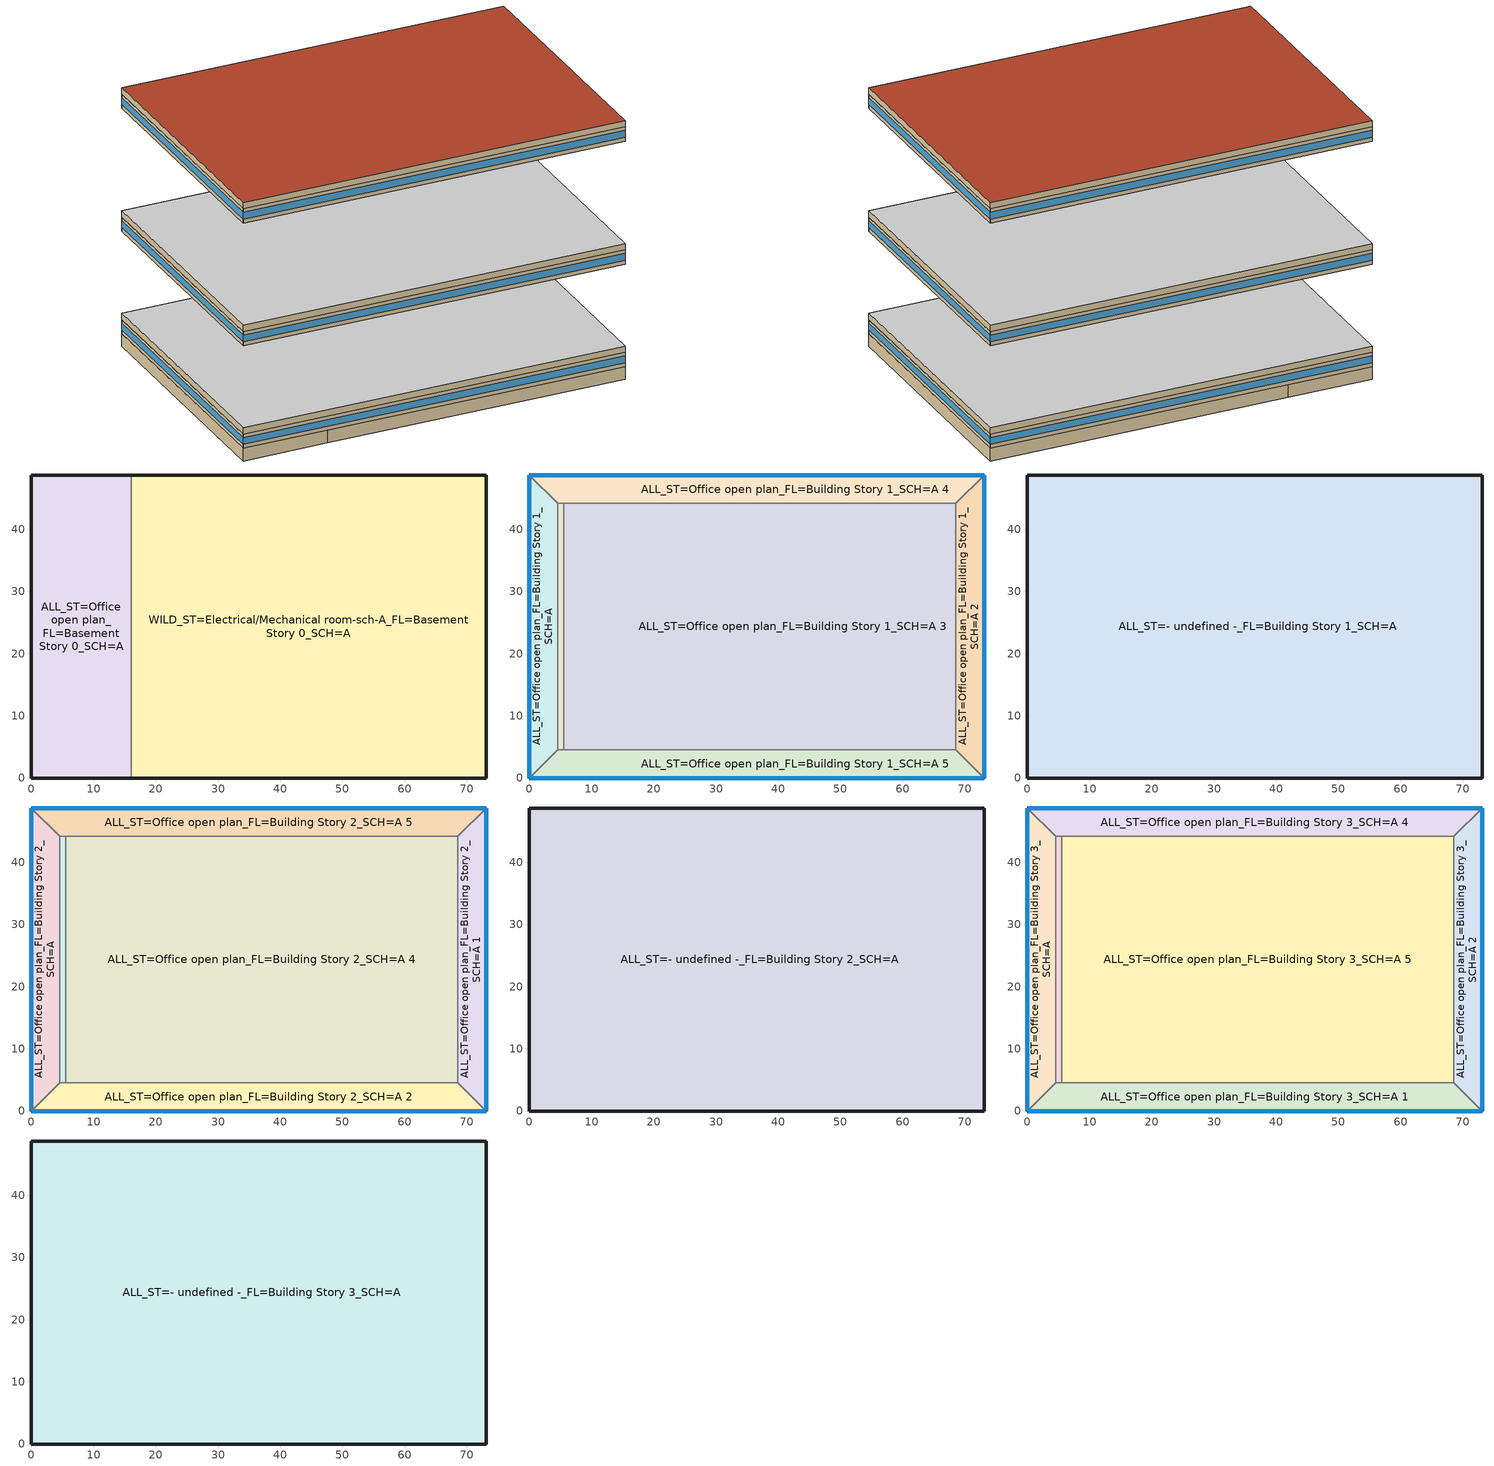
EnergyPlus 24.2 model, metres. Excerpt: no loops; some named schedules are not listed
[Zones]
ALL_ST=Office open plan_FL=Basement Story 0_SCH=A
 floor foundation (BTAP-Grnd-Floor-Mass:U-0.757_std): 16.08,48.74 16.08,0 0,0 0,48.74 z-2.44
 wall to WILD_ST=Electrical/Mechanical room-sch-A_FL=Basement Story 0_SCH=A (BTAP-Int-Wall): 16.08,0 16.08,48.74 z-2.44:0
 wall foundation (BTAP-Grnd-Wall-Mass:U-0.284_std): 16.08,48.74 0,48.74 0,0 16.08,0 z-2.44:0
WILD_ST=Electrical/Mechanical room-sch-A_FL=Basement Story 0_SCH=A
 floor foundation (BTAP-Grnd-Floor-Mass:U-0.757_std): 73.11,48.74 73.11,0 16.08,0 16.08,48.74 z-2.44
 wall foundation (BTAP-Grnd-Wall-Mass:U-0.284_std): 16.08,0 73.11,0 73.11,48.74 16.08,48.74 z-2.44:0
ALL_ST=Office open plan_FL=Building Story 1_SCH=A
 floor to ALL_ST=Office open plan_FL=Basement Story 0_SCH=A (BTAP-Int-Floor): 0,48.74 4.57,44.16 4.57,4.57 0,0 z0
 wall outside (BTAP-Ext-Wall-Mass:U-0.29): 0,48.74 0,0 z0:2.74
 wall to ALL_ST=Office open plan_FL=Building Story 1_SCH=A 1 (BTAP-Int-Wall): 4.57,4.57 4.57,44.16 z0:2.74
 wall to ALL_ST=Office open plan_FL=Building Story 1_SCH=A 4 (BTAP-Int-Wall): 4.57,44.16 0,48.74 z0:2.74
 wall to ALL_ST=Office open plan_FL=Building Story 1_SCH=A 5 (BTAP-Int-Wall): 0,0 4.57,4.57 z0:2.74
 window (BTAP-Ext-FixedWindow:U=0.280 SHGC=0.600): 0,48.71 0,0.03 z0.76:2.08
ALL_ST=Office open plan_FL=Building Story 1_SCH=A 1
 floor to ALL_ST=Office open plan_FL=Basement Story 0_SCH=A (BTAP-Int-Floor): 5.49,44.16 5.49,4.57 4.57,4.57 4.57,44.16 z0
 wall to ALL_ST=Office open plan_FL=Building Story 1_SCH=A 3 (BTAP-Int-Wall): 5.49,4.57 5.49,44.16 z0:2.74
 wall to ALL_ST=Office open plan_FL=Building Story 1_SCH=A 4 (BTAP-Int-Wall): 5.49,44.16 4.57,44.16 z0:2.74
 wall to ALL_ST=Office open plan_FL=Building Story 1_SCH=A 5 (BTAP-Int-Wall): 4.57,4.57 5.49,4.57 z0:2.74
ALL_ST=Office open plan_FL=Building Story 1_SCH=A 2
 floor to WILD_ST=Electrical/Mechanical room-sch-A_FL=Basement Story 0_SCH=A (BTAP-Int-Floor): 73.11,48.74 73.11,0 68.53,4.57 68.53,44.16 z0
 wall outside (BTAP-Ext-Wall-Mass:U-0.29): 73.11,0 73.11,48.74 z0:2.74
 wall to ALL_ST=Office open plan_FL=Building Story 1_SCH=A 3 (BTAP-Int-Wall): 68.53,44.16 68.53,4.57 z0:2.74
 wall to ALL_ST=Office open plan_FL=Building Story 1_SCH=A 5 (BTAP-Int-Wall): 68.53,4.57 73.11,0 z0:2.74
 wall to ALL_ST=Office open plan_FL=Building Story 1_SCH=A 4 (BTAP-Int-Wall): 73.11,48.74 68.53,44.16 z0:2.74
 window (BTAP-Ext-FixedWindow:U=0.280 SHGC=0.600): 73.11,0.03 73.11,48.71 z0.76:2.08
ALL_ST=Office open plan_FL=Building Story 1_SCH=A 3
 floor to WILD_ST=Electrical/Mechanical room-sch-A_FL=Basement Story 0_SCH=A (BTAP-Int-Floor): 68.53,44.16 68.53,4.57 16.08,4.57 16.08,44.16 z0
 floor to ALL_ST=Office open plan_FL=Basement Story 0_SCH=A (BTAP-Int-Floor): 16.08,44.16 16.08,4.57 5.49,4.57 5.49,44.16 z0
 wall to ALL_ST=Office open plan_FL=Building Story 1_SCH=A 4 (BTAP-Int-Wall): 68.53,44.16 5.49,44.16 z0:2.74
 wall to ALL_ST=Office open plan_FL=Building Story 1_SCH=A 5 (BTAP-Int-Wall): 5.49,4.57 68.53,4.57 z0:2.74
ALL_ST=Office open plan_FL=Building Story 1_SCH=A 4
 floor to ALL_ST=Office open plan_FL=Basement Story 0_SCH=A (BTAP-Int-Floor): 16.08,48.74 16.08,44.16 4.57,44.16 0,48.74 z0
 floor to WILD_ST=Electrical/Mechanical room-sch-A_FL=Basement Story 0_SCH=A (BTAP-Int-Floor): 73.11,48.74 68.53,44.16 16.08,44.16 16.08,48.74 z0
 wall outside (BTAP-Ext-Wall-Mass:U-0.29): 73.11,48.74 0,48.74 z0:2.74
 window (BTAP-Ext-FixedWindow:U=0.280 SHGC=0.600): 73.08,48.74 0.03,48.74 z0.76:2.08
ALL_ST=Office open plan_FL=Building Story 1_SCH=A 5
 floor to ALL_ST=Office open plan_FL=Basement Story 0_SCH=A (BTAP-Int-Floor): 16.08,4.57 16.08,0 0,0 4.57,4.57 z0
 floor to WILD_ST=Electrical/Mechanical room-sch-A_FL=Basement Story 0_SCH=A (BTAP-Int-Floor): 68.53,4.57 73.11,0 16.08,0 16.08,4.57 z0
 wall outside (BTAP-Ext-Wall-Mass:U-0.29): 0,0 73.11,0 z0:2.74
 window (BTAP-Ext-FixedWindow:U=0.280 SHGC=0.600): 0.03,0 73.08,0 z0.76:2.08
ALL_ST=- undefined -_FL=Building Story 1_SCH=A
 floor ground (BTAP-Int-Floor): 68.53,44.16 68.53,4.57 5.49,4.57 5.49,44.16 z2.74; 5.49,44.16 5.49,4.57 4.57,4.57 4.57,44.16 z2.74; 68.53,4.57 73.11,0 0,0 4.57,4.57 z2.74; 73.11,48.74 73.11,0 68.53,4.57 68.53,44.16 z2.74; 73.11,48.74 68.53,44.16 4.57,44.16 0,48.74 z2.74; 0,48.74 4.57,44.16 4.57,4.57 0,0 z2.74
 wall ground (BTAP-Ext-Wall-Mass:U-0.29): 73.11,0 73.11,48.74 0,48.74 0,0 73.11,0 z2.74:3.96
 ceiling ground (BTAP-Int-Wall): 73.11,0 73.11,48.74 0,48.74 0,0 z3.96
ALL_ST=Office open plan_FL=Building Story 2_SCH=A
 floor adiabatic (BTAP-Int-Wall): 0,48.74 4.57,44.16 4.57,4.57 0,0 z19.82
 wall outside (BTAP-Ext-Wall-Mass:U-0.29): 0,48.74 0,0 z19.82:22.56
 wall to ALL_ST=Office open plan_FL=Building Story 2_SCH=A 3 (BTAP-Int-Wall): 4.57,4.57 4.57,44.16 z19.82:22.56
 wall to ALL_ST=Office open plan_FL=Building Story 2_SCH=A 5 (BTAP-Int-Wall): 4.57,44.16 0,48.74 z19.82:22.56
 wall to ALL_ST=Office open plan_FL=Building Story 2_SCH=A 2 (BTAP-Int-Wall): 0,0 4.57,4.57 z19.82:22.56
 window (BTAP-Ext-FixedWindow:U=0.280 SHGC=0.600): 0,48.71 0,0.03 z20.58:21.9
ALL_ST=Office open plan_FL=Building Story 2_SCH=A 1
 floor adiabatic (BTAP-Int-Wall): 73.11,48.74 73.11,0 68.53,4.57 68.53,44.16 z19.82
 wall outside (BTAP-Ext-Wall-Mass:U-0.29): 73.11,0 73.11,48.74 z19.82:22.56
 wall to ALL_ST=Office open plan_FL=Building Story 2_SCH=A 4 (BTAP-Int-Wall): 68.53,44.16 68.53,4.57 z19.82:22.56
 wall to ALL_ST=Office open plan_FL=Building Story 2_SCH=A 2 (BTAP-Int-Wall): 68.53,4.57 73.11,0 z19.82:22.56
 wall to ALL_ST=Office open plan_FL=Building Story 2_SCH=A 5 (BTAP-Int-Wall): 73.11,48.74 68.53,44.16 z19.82:22.56
 window (BTAP-Ext-FixedWindow:U=0.280 SHGC=0.600): 73.11,0.03 73.11,48.71 z20.58:21.9
ALL_ST=Office open plan_FL=Building Story 2_SCH=A 2
 floor adiabatic (BTAP-Int-Wall): 68.53,4.57 73.11,0 0,0 4.57,4.57 z19.82
 wall outside (BTAP-Ext-Wall-Mass:U-0.29): 0,0 73.11,0 z19.82:22.56
 wall to ALL_ST=Office open plan_FL=Building Story 2_SCH=A 4 (BTAP-Int-Wall): 68.53,4.57 5.49,4.57 z19.82:22.56
 wall to ALL_ST=Office open plan_FL=Building Story 2_SCH=A 3 (BTAP-Int-Wall): 5.49,4.57 4.57,4.57 z19.82:22.56
 window (BTAP-Ext-FixedWindow:U=0.280 SHGC=0.600): 0.03,0 73.08,0 z20.58:21.9
ALL_ST=Office open plan_FL=Building Story 2_SCH=A 3
 floor adiabatic (BTAP-Int-Wall): 5.49,44.16 5.49,4.57 4.57,4.57 4.57,44.16 z19.82
 wall to ALL_ST=Office open plan_FL=Building Story 2_SCH=A 4 (BTAP-Int-Wall): 5.49,4.57 5.49,44.16 z19.82:22.56
 wall to ALL_ST=Office open plan_FL=Building Story 2_SCH=A 5 (BTAP-Int-Wall): 5.49,44.16 4.57,44.16 z19.82:22.56
ALL_ST=Office open plan_FL=Building Story 2_SCH=A 4
 floor adiabatic (BTAP-Int-Wall): 68.53,44.16 68.53,4.57 5.49,4.57 5.49,44.16 z19.82
 wall to ALL_ST=Office open plan_FL=Building Story 2_SCH=A 5 (BTAP-Int-Wall): 68.53,44.16 5.49,44.16 z19.82:22.56
ALL_ST=Office open plan_FL=Building Story 2_SCH=A 5
 floor adiabatic (BTAP-Int-Wall): 73.11,48.74 68.53,44.16 4.57,44.16 0,48.74 z19.82
 wall outside (BTAP-Ext-Wall-Mass:U-0.29): 73.11,48.74 0,48.74 z19.82:22.56
 window (BTAP-Ext-FixedWindow:U=0.280 SHGC=0.600): 73.08,48.74 0.03,48.74 z20.58:21.9
ALL_ST=- undefined -_FL=Building Story 2_SCH=A
 floor to ALL_ST=Office open plan_FL=Building Story 2_SCH=A 4 (BTAP-Int-Floor): 68.53,44.16 68.53,4.57 5.49,4.57 5.49,44.16 z22.56
 floor to ALL_ST=Office open plan_FL=Building Story 2_SCH=A 3 (BTAP-Int-Floor): 5.49,44.16 5.49,4.57 4.57,4.57 4.57,44.16 z22.56
 floor to ALL_ST=Office open plan_FL=Building Story 2_SCH=A 2 (BTAP-Int-Floor): 68.53,4.57 73.11,0 0,0 4.57,4.57 z22.56
 floor to ALL_ST=Office open plan_FL=Building Story 2_SCH=A 1 (BTAP-Int-Floor): 73.11,48.74 73.11,0 68.53,4.57 68.53,44.16 z22.56
 floor to ALL_ST=Office open plan_FL=Building Story 2_SCH=A 5 (BTAP-Int-Floor): 73.11,48.74 68.53,44.16 4.57,44.16 0,48.74 z22.56
 floor to ALL_ST=Office open plan_FL=Building Story 2_SCH=A (BTAP-Int-Floor): 0,48.74 4.57,44.16 4.57,4.57 0,0 z22.56
 wall outside (BTAP-Ext-Wall-Mass:U-0.29): 73.11,0 73.11,48.74 0,48.74 0,0 73.11,0 z22.56:23.78
 ceiling adiabatic (BTAP-Int-Wall): 73.11,0 73.11,48.74 0,48.74 0,0 z23.78
ALL_ST=Office open plan_FL=Building Story 3_SCH=A
 floor adiabatic (BTAP-Int-Wall): 0,48.74 4.57,44.16 4.57,4.57 0,0 z43.6
 wall outside (BTAP-Ext-Wall-Mass:U-0.29): 0,48.74 0,0 z43.6:46.34
 wall to ALL_ST=Office open plan_FL=Building Story 3_SCH=A 3 (BTAP-Int-Wall): 4.57,4.57 4.57,44.16 z43.6:46.34
 wall to ALL_ST=Office open plan_FL=Building Story 3_SCH=A 4 (BTAP-Int-Wall): 4.57,44.16 0,48.74 z43.6:46.34
 wall to ALL_ST=Office open plan_FL=Building Story 3_SCH=A 1 (BTAP-Int-Wall): 0,0 4.57,4.57 z43.6:46.34
 window (BTAP-Ext-FixedWindow:U=0.280 SHGC=0.600): 0,48.71 0,0.03 z44.36:45.68
ALL_ST=Office open plan_FL=Building Story 3_SCH=A 1
 floor adiabatic (BTAP-Int-Wall): 68.53,4.57 73.11,0 0,0 4.57,4.57 z43.6
 wall outside (BTAP-Ext-Wall-Mass:U-0.29): 0,0 73.11,0 z43.6:46.34
 wall to ALL_ST=Office open plan_FL=Building Story 3_SCH=A 5 (BTAP-Int-Wall): 68.53,4.57 5.49,4.57 z43.6:46.34
 wall to ALL_ST=Office open plan_FL=Building Story 3_SCH=A 3 (BTAP-Int-Wall): 5.49,4.57 4.57,4.57 z43.6:46.34
 wall to ALL_ST=Office open plan_FL=Building Story 3_SCH=A 2 (BTAP-Int-Wall): 73.11,0 68.53,4.57 z43.6:46.34
 window (BTAP-Ext-FixedWindow:U=0.280 SHGC=0.600): 0.03,0 73.08,0 z44.36:45.68
ALL_ST=Office open plan_FL=Building Story 3_SCH=A 2
 floor adiabatic (BTAP-Int-Wall): 73.11,48.74 73.11,0 68.53,4.57 68.53,44.16 z43.6
 wall outside (BTAP-Ext-Wall-Mass:U-0.29): 73.11,0 73.11,48.74 z43.6:46.34
 wall to ALL_ST=Office open plan_FL=Building Story 3_SCH=A 5 (BTAP-Int-Wall): 68.53,44.16 68.53,4.57 z43.6:46.34
 wall to ALL_ST=Office open plan_FL=Building Story 3_SCH=A 4 (BTAP-Int-Wall): 73.11,48.74 68.53,44.16 z43.6:46.34
 window (BTAP-Ext-FixedWindow:U=0.280 SHGC=0.600): 73.11,0.03 73.11,48.71 z44.36:45.68
ALL_ST=Office open plan_FL=Building Story 3_SCH=A 3
 floor adiabatic (BTAP-Int-Wall): 5.49,44.16 5.49,4.57 4.57,4.57 4.57,44.16 z43.6
 wall to ALL_ST=Office open plan_FL=Building Story 3_SCH=A 5 (BTAP-Int-Wall): 5.49,4.57 5.49,44.16 z43.6:46.34
 wall to ALL_ST=Office open plan_FL=Building Story 3_SCH=A 4 (BTAP-Int-Wall): 5.49,44.16 4.57,44.16 z43.6:46.34
ALL_ST=Office open plan_FL=Building Story 3_SCH=A 4
 floor adiabatic (BTAP-Int-Wall): 73.11,48.74 68.53,44.16 4.57,44.16 0,48.74 z43.6
 wall outside (BTAP-Ext-Wall-Mass:U-0.29): 73.11,48.74 0,48.74 z43.6:46.34
 wall to ALL_ST=Office open plan_FL=Building Story 3_SCH=A 5 (BTAP-Int-Wall): 5.49,44.16 68.53,44.16 z43.6:46.34
 window (BTAP-Ext-FixedWindow:U=0.280 SHGC=0.600): 73.08,48.74 0.03,48.74 z44.36:45.68
ALL_ST=Office open plan_FL=Building Story 3_SCH=A 5
 floor adiabatic (BTAP-Int-Wall): 68.53,44.16 68.53,4.57 5.49,4.57 5.49,44.16 z43.6
ALL_ST=- undefined -_FL=Building Story 3_SCH=A
 floor to ALL_ST=Office open plan_FL=Building Story 3_SCH=A 5 (BTAP-Int-Floor): 68.53,44.16 68.53,4.57 5.49,4.57 5.49,44.16 z46.34
 floor to ALL_ST=Office open plan_FL=Building Story 3_SCH=A 3 (BTAP-Int-Floor): 5.49,44.16 5.49,4.57 4.57,4.57 4.57,44.16 z46.34
 floor to ALL_ST=Office open plan_FL=Building Story 3_SCH=A 1 (BTAP-Int-Floor): 68.53,4.57 73.11,0 0,0 4.57,4.57 z46.34
 floor to ALL_ST=Office open plan_FL=Building Story 3_SCH=A 2 (BTAP-Int-Floor): 73.11,48.74 73.11,0 68.53,4.57 68.53,44.16 z46.34
 floor to ALL_ST=Office open plan_FL=Building Story 3_SCH=A 4 (BTAP-Int-Floor): 73.11,48.74 68.53,44.16 4.57,44.16 0,48.74 z46.34
 floor to ALL_ST=Office open plan_FL=Building Story 3_SCH=A (BTAP-Int-Floor): 0,48.74 4.57,44.16 4.57,4.57 0,0 z46.34
 wall outside (BTAP-Ext-Wall-Mass:U-0.29): 73.11,0 73.11,48.74 0,48.74 0,0 73.11,0 z46.34:47.56
 roof outside (BTAP-Ext-Roof-Metal:U-0.2): 73.11,0 73.11,48.74 0,48.74 0,0 z47.56
[Building]
LargeOffice: North Axis {deg}=0; Loads Convergence Tolerance Value {W}=0.04; Temperature Convergence Tolerance Value {deltaC}=0.2; Solar Distribution=FullInteriorAndExterior; Maximum Number of Warmup Days=25; Minimum Number of Warmup Days=6
[Site:Location]
Calgary Intl AP_AB_CAN: Latitude {deg}=51.114; Longitude {deg}=-114.02; Time Zone {hr}=-7; Elevation {m}=1084.1
[Site:GroundTemperature:BuildingSurface]
19.527, 19.502, 19.536, 19.598, 20.002, 21.64, 22.225, 22.375, 21.449, 20.121, 19.802, 19.633
[Site:GroundTemperature:Deep]
1.8, 0, -0.3, 0.2, 2.8, 5.6, 8.1, 9.9, 10.3, 9.3, 7.1, 4.4
[Site:GroundTemperature:FCfactorMethod]
January Ground Temperature {C}=5.5; February Ground Temperature {C}=-2; March Ground Temperature {C}=-4.4; April Ground Temperature {C}=-6.3; May Ground Temperature {C}=-6.3; June Ground Temperature {C}=-0.3; July Ground Temperature {C}=4.7; August Ground Temperature {C}=10.2; September Ground Temperature {C}=13.8; October Ground Temperature {C}=17; November Ground Temperature {C}=16.6; December Ground Temperature {C}=11.5
[Site:GroundTemperature:Shallow]
-4.6, -5.5, -3.9, -1.2, 5.6, 10.9, 14.5, 15.6, 13.7, 9.6, 4.1, -1
[Site:WaterMainsTemperature]
Calculation Method=Correlation; Annual Average Outdoor Air Temperature {C}=5; Maximum Difference In Monthly Average Outdoor Air Temperatures {deltaC}=23.3
[SizingPeriod:DesignDay] Day of Month=21; Dry-Bulb Temperature Range Modifier Type=DefaultMultipliers; Humidity Condition Type=Wetbulb; Barometric Pressure {Pa}=88961; Rain Indicator=No; Snow Indicator=No; Daylight Saving Time Indicator=No; Begin Environment Reset Mode=FullResetAtBeginEnvironment
Name | Month | Day Type | Maximum Dry-Bulb Temperature {C} | Daily Dry-Bulb Temperature Range {deltaC} | Wetbulb or DewPoint at Maximum Dry-Bulb {C} | Wind Speed {m/s} | Wind Direction {deg} | Solar Model Indicator | ASHRAE Clear Sky Optical Depth for Beam Irradiance (taub) | ASHRAE Clear Sky Optical Depth for Diffuse Irradiance (taud) | Sky Clearness
Calgary Intl AP Ann Clg .4% Condns DB=>MWB | 7 | SummerDesignDay | 28.5 | 12.1 | 16.1 | 4.5 | 160 | ASHRAETau | 0.339 | 2.421
Calgary Intl AP Ann Clg .4% Condns WB=>MDB | 7 | SummerDesignDay | 25.3 | 12.1 | 17.8 | 4.5 | 160 | ASHRAETau | 0.339 | 2.421
Calgary Intl AP Ann Htg 99.6% Condns DB | 1 | WinterDesignDay | -28.5 | 0 | -28.5 | 2.9 | 200 | ASHRAEClearSky |  |  | 0
[Material] Thermal Absorptance=0.9
Name | Roughness | Thickness {m} | Conductivity {W/m-K} | Density {kg/m3} | Specific Heat {J/kg-K} | Solar Absorptance | Visible Absorptance
1/2IN Gypsum 1 | Smooth | 0.0127 | 0.16 | 784.9 | 830 | 0.4 | 0.4
100mm Normalweight concrete floor 1 | MediumSmooth | 0.1016 | 2.31 | 2322 | 832 | 0.7 | 0.7
1IN Stucco 1 | Smooth | 0.0253 | 0.6918 | 1858 | 837 | 0.7 | 0.92
6 in. Normalweight Concrete Floor 1; 6 in. Normalweight Concrete Floor 2 | MediumRough | 0.1524 | 2.31 | 2322 | 832 | 0.7 | 0.7
8IN CONCRETE HW RefBldg 1 | Rough | 0.2032 | 1.311 | 2240 | 836.8 | 0.7 | 0.7
Expanded Polystyrene | MediumSmooth | 0.0363959 | 0.029 | 29 | 1210 | 0.7 | 0.7
Expanded Polystyrene 1 | MediumSmooth | 0.100199 | 0.029 | 29 | 1210 | 0.7 | 0.7
G01 13mm gypsum board 1 | Smooth | 0.0127 | 0.16 | 800 | 1090 | 0.7 | 0.5
Metal Roof Surface 1 | Smooth | 0.0008 | 45.28 | 7824 | 500 | 0.7 | 0.7
[Material:NoMass] Roughness=Smooth; Thermal Absorptance=0.9; Solar Absorptance=0.7
Name | Thermal Resistance {m2-K/W} | Visible Absorptance
Typical Carpet Pad | 0.21648 | 0.8
Typical Insulation 2 | 3.17733 | 0.7
Typical Insulation 3 | 4.99998 | 0.7
[WindowMaterial:SimpleGlazingSystem]
SimpleGlazing:U=0.280 SHGC=0.600: U-Factor {W/m2-K}=2.8; Solar Heat Gain Coefficient=0.6; Visible Transmittance=0.21
[Construction]
BTAP-Ext-FixedWindow:U=0.280 SHGC=0.600: SimpleGlazing:U=0.280 SHGC=0.600
BTAP-Ext-Roof-Metal:U-0.2: Metal Roof Surface 1, Typical Insulation 3
BTAP-Ext-Wall-Mass:U-0.29: 1IN Stucco 1, 8IN CONCRETE HW RefBldg 1, Typical Insulation 2, 1/2IN Gypsum 1
BTAP-Grnd-Floor-Mass:U-0.757_std: 6 in. Normalweight Concrete Floor 1, Expanded Polystyrene
BTAP-Grnd-Wall-Mass:U-0.284_std: 6 in. Normalweight Concrete Floor 2, Expanded Polystyrene 1
BTAP-Int-Floor: 100mm Normalweight concrete floor 1, Typical Carpet Pad
BTAP-Int-Wall: G01 13mm gypsum board 1, G01 13mm gypsum board 1
[Zone]
Name | Multiplier | Part of Total Floor Area
ALL_ST=- undefined -_FL=Building Story 1_SCH=A; ALL_ST=- undefined -_FL=Building Story 3_SCH=A | 1 | No
ALL_ST=- undefined -_FL=Building Story 2_SCH=A | 10 | No
ALL_ST=Office open plan_FL=Basement Story 0_SCH=A; ALL_ST=Office open plan_FL=Building Story 1_SCH=A; ALL_ST=Office open plan_FL=Building Story 1_SCH=A 1; ALL_ST=Office open plan_FL=Building Story 1_SCH=A 2; ALL_ST=Office open plan_FL=Building Story 1_SCH=A 3; ALL_ST=Office open plan_FL=Building Story 1_SCH=A 4; ALL_ST=Office open plan_FL=Building Story 1_SCH=A 5; ALL_ST=Office open plan_FL=Building Story 3_SCH=A; ALL_ST=Office open plan_FL=Building Story 3_SCH=A 1; ALL_ST=Office open plan_FL=Building Story 3_SCH=A 2; ALL_ST=Office open plan_FL=Building Story 3_SCH=A 3; ALL_ST=Office open plan_FL=Building Story 3_SCH=A 4; ALL_ST=Office open plan_FL=Building Story 3_SCH=A 5; WILD_ST=Electrical/Mechanical room-sch-A_FL=Basement Story 0_SCH=A | 1 | Yes
ALL_ST=Office open plan_FL=Building Story 2_SCH=A; ALL_ST=Office open plan_FL=Building Story 2_SCH=A 1; ALL_ST=Office open plan_FL=Building Story 2_SCH=A 2; ALL_ST=Office open plan_FL=Building Story 2_SCH=A 3; ALL_ST=Office open plan_FL=Building Story 2_SCH=A 4; ALL_ST=Office open plan_FL=Building Story 2_SCH=A 5 | 10 | Yes
[Space]
Name | Zone | Volume {m3} | Space Type
GroundFloor_Plenum | ALL_ST=- undefined -_FL=Building Story 1_SCH=A | 4344.14 | Space Function - undefined -
MidFloor_Plenum | ALL_ST=- undefined -_FL=Building Story 2_SCH=A | 4344.14 | Space Function - undefined -
TopFloor_Plenum | ALL_ST=- undefined -_FL=Building Story 3_SCH=A | 4344.14 | Space Function - undefined -
DataCenter_basement_ZN_6 | ALL_ST=Office open plan_FL=Basement Story 0_SCH=A | 1911.39 | Space Function Office open plan
Perimeter_bot_ZN_4 | ALL_ST=Office open plan_FL=Building Story 1_SCH=A | 554.22 | Space Function Office open plan
DataCenter_bot_ZN_6 | ALL_ST=Office open plan_FL=Building Story 1_SCH=A 1 | 99.3403 | Space Function Office open plan
Perimeter_bot_ZN_2 | ALL_ST=Office open plan_FL=Building Story 1_SCH=A 2 | 554.22 | Space Function Office open plan
Core_bottom | ALL_ST=Office open plan_FL=Building Story 1_SCH=A 3 | 6849.35 | Space Function Office open plan
Perimeter_bot_ZN_3 | ALL_ST=Office open plan_FL=Building Story 1_SCH=A 4 | 860.005 | Space Function Office open plan
Perimeter_bot_ZN_1 | ALL_ST=Office open plan_FL=Building Story 1_SCH=A 5 | 860.024 | Space Function Office open plan
Perimeter_mid_ZN_4 | ALL_ST=Office open plan_FL=Building Story 2_SCH=A | 554.22 | Space Function Office open plan
Perimeter_mid_ZN_2 | ALL_ST=Office open plan_FL=Building Story 2_SCH=A 1 | 554.22 | Space Function Office open plan
Perimeter_mid_ZN_1 | ALL_ST=Office open plan_FL=Building Story 2_SCH=A 2 | 860.024 | Space Function Office open plan
DataCenter_mid_ZN_6 | ALL_ST=Office open plan_FL=Building Story 2_SCH=A 3 | 99.3403 | Space Function Office open plan
Core_mid | ALL_ST=Office open plan_FL=Building Story 2_SCH=A 4 | 6849.35 | Space Function Office open plan
Perimeter_mid_ZN_3 | ALL_ST=Office open plan_FL=Building Story 2_SCH=A 5 | 860.005 | Space Function Office open plan
Perimeter_top_ZN_4 | ALL_ST=Office open plan_FL=Building Story 3_SCH=A | 554.22 | Space Function Office open plan
Perimeter_top_ZN_1 | ALL_ST=Office open plan_FL=Building Story 3_SCH=A 1 | 860.024 | Space Function Office open plan
Perimeter_top_ZN_2 | ALL_ST=Office open plan_FL=Building Story 3_SCH=A 2 | 554.22 | Space Function Office open plan
DataCenter_top_ZN_6 | ALL_ST=Office open plan_FL=Building Story 3_SCH=A 3 | 99.3403 | Space Function Office open plan
Perimeter_top_ZN_3 | ALL_ST=Office open plan_FL=Building Story 3_SCH=A 4 | 860.005 | Space Function Office open plan
Core_top | ALL_ST=Office open plan_FL=Building Story 3_SCH=A 5 | 6849.35 | Space Function Office open plan
Basement | WILD_ST=Electrical/Mechanical room-sch-A_FL=Basement Story 0_SCH=A | 6779.02 | Space Function Electrical/Mechanical room-sch-A
[SpaceList]
Space Function - undefined -: GroundFloor_Plenum, MidFloor_Plenum, TopFloor_Plenum
Space Function Office open plan: DataCenter_top_ZN_6, Perimeter_mid_ZN_1, DataCenter_mid_ZN_6, Core_bottom, Perimeter_top_ZN_3, Core_top, Core_mid, Perimeter_bot_ZN_3, Perimeter_bot_ZN_4, DataCenter_basement_ZN_6, Perimeter_mid_ZN_3, Perimeter_top_ZN_4, Perimeter_mid_ZN_4, Perimeter_mid_ZN_2, DataCenter_bot_ZN_6, Perimeter_bot_ZN_2, Perimeter_top_ZN_2, Perimeter_top_ZN_1, Perimeter_bot_ZN_1
Space Function Electrical/Mechanical room-sch-A: Basement
[ZoneInfiltration:DesignFlowRate] Schedule=Always On Discrete; Design Flow Rate Calculation Method=Flow/ExteriorArea; Flow Rate per Exterior Surface Area {m3/s-m2}=0.00323512; Constant Term Coefficient=0; Temperature Term Coefficient=0; Velocity Term Coefficient=0.224; Velocity Squared Term Coefficient=0
Name | Zone or ZoneList or Space or SpaceList
GroundFloor_Plenum Infiltration | GroundFloor_Plenum
MidFloor_Plenum Infiltration | MidFloor_Plenum
TopFloor_Plenum Infiltration | TopFloor_Plenum
Perimeter_bot_ZN_4 Infiltration | Perimeter_bot_ZN_4
Perimeter_bot_ZN_2 Infiltration | Perimeter_bot_ZN_2
Perimeter_bot_ZN_3 Infiltration | Perimeter_bot_ZN_3
Perimeter_bot_ZN_1 Infiltration | Perimeter_bot_ZN_1
Perimeter_mid_ZN_4 Infiltration | Perimeter_mid_ZN_4
Perimeter_mid_ZN_2 Infiltration | Perimeter_mid_ZN_2
Perimeter_mid_ZN_1 Infiltration | Perimeter_mid_ZN_1
Perimeter_mid_ZN_3 Infiltration | Perimeter_mid_ZN_3
Perimeter_top_ZN_4 Infiltration | Perimeter_top_ZN_4
Perimeter_top_ZN_1 Infiltration | Perimeter_top_ZN_1
Perimeter_top_ZN_2 Infiltration | Perimeter_top_ZN_2
Perimeter_top_ZN_3 Infiltration | Perimeter_top_ZN_3
[Lights] Schedule=NECB-A-Lighting; Design Level Calculation Method=Watts/Area; Fraction Radiant=0.5; Fraction Visible=0.2; Fraction Replaceable=1
Name | Zone or ZoneList or Space or SpaceList | Watts per Floor Area {W/m2}
Space Function Office open plan Lights | Space Function Office open plan | 6.60001
Space Function Electrical/Mechanical room-sch-A Lights | Space Function Electrical/Mechanical room-sch-A | 4.60167
[People] Number of People Schedule=NECB-A-Occupancy; Number of People Calculation Method=People/Area; Fraction Radiant=0.3; Activity Level Schedule=NECB-Activity; Work Efficiency Schedule=Work Efficiency Schedule; Clothing Insulation Schedule=Clothing Schedule; Air Velocity Schedule=Air Velocity Schedule
Name | Zone or ZoneList or Space or SpaceList | People per Floor Area {person/m2}
Space Function Office open plan People | Space Function Office open plan | 0.0500182
Space Function Electrical/Mechanical room-sch-A People | Space Function Electrical/Mechanical room-sch-A | 0.00500182
[ElectricEquipment] Schedule=NECB-A-Electric-Equipment; Design Level Calculation Method=Watts/Area; Fraction Radiant=0.5
Name | Zone or ZoneList or Space or SpaceList | Watts per Floor Area {W/m2}
Space Function Office open plan Elec Equip | Space Function Office open plan | 7.50273
Space Function Electrical/Mechanical room-sch-A Elec Equip | Space Function Electrical/Mechanical room-sch-A | 1.00036
[SurfaceProperty:ExposedFoundationPerimeter] Exposed Perimeter Calculation Method=TotalExposedPerimeter
Name | Total Exposed Perimeter {m}
DataCenter_basement_ZN_6_Floor | 80.8969
Basement_Floor | 162.7937
[AvailabilityManager:NightCycle] Applicability Schedule=Always On Discrete; Control Type=CycleOnAny; Thermostat Tolerance {deltaC}=1; Cycling Run Time Control Type=FixedRunTime; Cycling Run Time {s}=3600
Name | Fan Schedule
Availability Manager Night Cycle 1 | sys_4|mixed|shr>none|sc>ccashp|sh>ccashp|ssf>cv|zh>b-e|zc>none|srf>none| Occ Sch
Availability Manager Night Cycle 2 | sys_6|mixed|shr>none|sc>ccashp|sh>ccashp|ssf>cv|zh>b-e|zc>none|srf>none| Occ Sch
Availability Manager Night Cycle 3 | sys_6|mixed|shr>none|sc>ccashp|sh>ccashp|ssf>vv|zh>b-e|zc>none|srf>vv| Occ Sch
Availability Manager Night Cycle 4 | sys_6|mixed|shr>none|sc>ccashp|sh>ccashp|ssf>vv|zh>b-e|zc>none|srf>vv| 1 Occ Sch
Availability Manager Night Cycle 5 | sys_6|mixed|shr>none|sc>ccashp|sh>ccashp|ssf>vv|zh>b-e|zc>none|srf>vv| 2 Occ Sch
[SetpointManager:MixedAir] Control Variable=Temperature
Name | Setpoint Node or NodeList
CoilHeatingElectric 2 Outlet Air Node OS Default SPM | CoilHeatingElectric 2 Outlet Air Node
CoilHeatingElectric 3 Outlet Air Node OS Default SPM | CoilHeatingElectric 3 Outlet Air Node
CoilHeatingElectric 4 Outlet Air Node OS Default SPM | CoilHeatingElectric 4 Outlet Air Node
[Foundation:Kiva]
Bldg Kiva Foundation: Wall Height Above Grade {m}=0; Wall Depth Below Slab {m}=0
[Foundation:Kiva:Settings]
Soil Conductivity {W/m-K}=1.73; Soil Density {kg/m3}=1842; Soil Specific Heat {J/kg-K}=419; Ground Solar Absorptivity=0.9; Ground Thermal Absorptivity=0.9; Ground Surface Roughness {m}=0.03; Far-Field Width {m}=40; Deep-Ground Boundary Condition=Autoselect; Deep-Ground Depth {m}=Autocalculate; Minimum Cell Dimension {m}=0.02; Maximum Cell Growth Coefficient=1.5; Simulation Timestep=Hourly
[EnergyManagementSystem:Sensor] Output:Variable or Output:Meter Index Key=Environment; Output:Variable or Output:Meter=Site Outdoor Air Drybulb Temperature
OAT; OAT_1; OAT_2
[EnergyManagementSystem:Actuator] Actuated Component Type=Schedule:Year; Actuated Component Control Type=Schedule Value
Name | Actuated Component Unique
ems_sys_6_mixed_shr_none_sc_ccashp_sh_ccashp_ssf_vv_zh_b_e_zc_none_srf_vv__1_ClgSch0; ems_sys_6_mixed_shr_none_sc_ccashp_sh_ccashp_ssf_vv_zh_b_e_zc_none_srf_vv__2_ClgSch0; ems_sys_6_mixed_shr_none_sc_ccashp_sh_ccashp_ssf_vv_zh_b_e_zc_none_srf_vv__ClgSch0 | NECB-A-Thermostat Setpoint-Cooling
ems_sys_6_mixed_shr_none_sc_ccashp_sh_ccashp_ssf_vv_zh_b_e_zc_none_srf_vv__1_HtgSch0; ems_sys_6_mixed_shr_none_sc_ccashp_sh_ccashp_ssf_vv_zh_b_e_zc_none_srf_vv__2_HtgSch0; ems_sys_6_mixed_shr_none_sc_ccashp_sh_ccashp_ssf_vv_zh_b_e_zc_none_srf_vv__HtgSch0 | NECB-A-Thermostat Setpoint-Heating
[EnergyManagementSystem:Program]
ems_sys_6_mixed_shr_none_sc_ccashp_sh_ccashp_ssf_vv_zh_b_e_zc_none_srf_vv__1_OptimumStartProg0: IF DaylightSavings==0 && DayOfWeek>1 && Hour==5 && OAT_1<23.9 && OAT_1>1.7; SET ems_sys_6_mixed_shr_none_sc_ccashp_sh_ccashp_ssf_vv_zh_b_e_zc_none_srf_vv__1_ClgSch0 = 29.4; SET ems_sys_6_mixed_shr_none_sc_ccashp_sh_ccashp_ssf_vv_zh_b_e_zc_none_srf_vv__1_HtgSch0 = 15.6; ELSEIF DaylightSavings==0 && DayOfWeek==1 && Hour==7 && OAT_1<23.9 && OAT_1>1.7; SET ems_sys_6_mixed_shr_none_sc_ccashp_sh_ccashp_ssf_vv_zh_b_e_zc_none_srf_vv__1_ClgSch0 = 29.4; SET ems_sys_6_mixed_shr_none_sc_ccashp_sh_ccashp_ssf_vv_zh_b_e_zc_none_srf_vv__1_HtgSch0 = 15.6; ELSEIF DaylightSavings==1 && DayOfWeek>1 && Hour==4 && OAT_1<23.9 && OAT_1>1.7; SET ems_sys_6_mixed_shr_none_sc_ccashp_sh_ccashp_ssf_vv_zh_b_e_zc_none_srf_vv__1_ClgSch0 = 29.4; SET ems_sys_6_mixed_shr_none_sc_ccashp_sh_ccashp_ssf_vv_zh_b_e_zc_none_srf_vv__1_HtgSch0 = 15.6; ELSEIF DaylightSavings==1 && DayOfWeek==1 && Hour==6 && OAT_1<23.9 && OAT_1>1.7; SET ems_sys_6_mixed_shr_none_sc_ccashp_sh_ccashp_ssf_vv_zh_b_e_zc_none_srf_vv__1_ClgSch0 = 29.4; SET ems_sys_6_mixed_shr_none_sc_ccashp_sh_ccashp_ssf_vv_zh_b_e_zc_none_srf_vv__1_HtgSch0 = 15.6; ELSE; SET ems_sys_6_mixed_shr_none_sc_ccashp_sh_ccashp_ssf_vv_zh_b_e_zc_none_srf_vv__1_ClgSch0 = NULL; SET ems_sys_6_mixed_shr_none_sc_ccashp_sh_ccashp_ssf_vv_zh_b_e_zc_none_srf_vv__1_HtgSch0 = NULL; ENDIF
ems_sys_6_mixed_shr_none_sc_ccashp_sh_ccashp_ssf_vv_zh_b_e_zc_none_srf_vv__2_OptimumStartProg0: IF DaylightSavings==0 && DayOfWeek>1 && Hour==5 && OAT_2<23.9 && OAT_2>1.7; SET ems_sys_6_mixed_shr_none_sc_ccashp_sh_ccashp_ssf_vv_zh_b_e_zc_none_srf_vv__2_ClgSch0 = 29.4; SET ems_sys_6_mixed_shr_none_sc_ccashp_sh_ccashp_ssf_vv_zh_b_e_zc_none_srf_vv__2_HtgSch0 = 15.6; ELSEIF DaylightSavings==0 && DayOfWeek==1 && Hour==7 && OAT_2<23.9 && OAT_2>1.7; SET ems_sys_6_mixed_shr_none_sc_ccashp_sh_ccashp_ssf_vv_zh_b_e_zc_none_srf_vv__2_ClgSch0 = 29.4; SET ems_sys_6_mixed_shr_none_sc_ccashp_sh_ccashp_ssf_vv_zh_b_e_zc_none_srf_vv__2_HtgSch0 = 15.6; ELSEIF DaylightSavings==1 && DayOfWeek>1 && Hour==4 && OAT_2<23.9 && OAT_2>1.7; SET ems_sys_6_mixed_shr_none_sc_ccashp_sh_ccashp_ssf_vv_zh_b_e_zc_none_srf_vv__2_ClgSch0 = 29.4; SET ems_sys_6_mixed_shr_none_sc_ccashp_sh_ccashp_ssf_vv_zh_b_e_zc_none_srf_vv__2_HtgSch0 = 15.6; ELSEIF DaylightSavings==1 && DayOfWeek==1 && Hour==6 && OAT_2<23.9 && OAT_2>1.7; SET ems_sys_6_mixed_shr_none_sc_ccashp_sh_ccashp_ssf_vv_zh_b_e_zc_none_srf_vv__2_ClgSch0 = 29.4; SET ems_sys_6_mixed_shr_none_sc_ccashp_sh_ccashp_ssf_vv_zh_b_e_zc_none_srf_vv__2_HtgSch0 = 15.6; ELSE; SET ems_sys_6_mixed_shr_none_sc_ccashp_sh_ccashp_ssf_vv_zh_b_e_zc_none_srf_vv__2_ClgSch0 = NULL; SET ems_sys_6_mixed_shr_none_sc_ccashp_sh_ccashp_ssf_vv_zh_b_e_zc_none_srf_vv__2_HtgSch0 = NULL; ENDIF
ems_sys_6_mixed_shr_none_sc_ccashp_sh_ccashp_ssf_vv_zh_b_e_zc_none_srf_vv__OptimumStartProg0: IF DaylightSavings==0 && DayOfWeek>1 && Hour==5 && OAT<23.9 && OAT>1.7; SET ems_sys_6_mixed_shr_none_sc_ccashp_sh_ccashp_ssf_vv_zh_b_e_zc_none_srf_vv__ClgSch0 = 29.4; SET ems_sys_6_mixed_shr_none_sc_ccashp_sh_ccashp_ssf_vv_zh_b_e_zc_none_srf_vv__HtgSch0 = 15.6; ELSEIF DaylightSavings==0 && DayOfWeek==1 && Hour==7 && OAT<23.9 && OAT>1.7; SET ems_sys_6_mixed_shr_none_sc_ccashp_sh_ccashp_ssf_vv_zh_b_e_zc_none_srf_vv__ClgSch0 = 29.4; SET ems_sys_6_mixed_shr_none_sc_ccashp_sh_ccashp_ssf_vv_zh_b_e_zc_none_srf_vv__HtgSch0 = 15.6; ELSEIF DaylightSavings==1 && DayOfWeek>1 && Hour==4 && OAT<23.9 && OAT>1.7; SET ems_sys_6_mixed_shr_none_sc_ccashp_sh_ccashp_ssf_vv_zh_b_e_zc_none_srf_vv__ClgSch0 = 29.4; SET ems_sys_6_mixed_shr_none_sc_ccashp_sh_ccashp_ssf_vv_zh_b_e_zc_none_srf_vv__HtgSch0 = 15.6; ELSEIF DaylightSavings==1 && DayOfWeek==1 && Hour==6 && OAT<23.9 && OAT>1.7; SET ems_sys_6_mixed_shr_none_sc_ccashp_sh_ccashp_ssf_vv_zh_b_e_zc_none_srf_vv__ClgSch0 = 29.4; SET ems_sys_6_mixed_shr_none_sc_ccashp_sh_ccashp_ssf_vv_zh_b_e_zc_none_srf_vv__HtgSch0 = 15.6; ELSE; SET ems_sys_6_mixed_shr_none_sc_ccashp_sh_ccashp_ssf_vv_zh_b_e_zc_none_srf_vv__ClgSch0 = NULL; SET ems_sys_6_mixed_shr_none_sc_ccashp_sh_ccashp_ssf_vv_zh_b_e_zc_none_srf_vv__HtgSch0 = NULL; ENDIF
[EnergyManagementSystem:ProgramCallingManager]
ems_sys_6_mixed_shr_none_sc_ccashp_sh_ccashp_ssf_vv_zh_b_e_zc_none_srf_vv__1_OptimumStartCallingManager0: BeginTimestepBeforePredictor; ems_sys_6_mixed_shr_none_sc_ccashp_sh_ccashp_ssf_vv_zh_b_e_zc_none_srf_vv__1_OptimumStartProg0
ems_sys_6_mixed_shr_none_sc_ccashp_sh_ccashp_ssf_vv_zh_b_e_zc_none_srf_vv__2_OptimumStartCallingManager0: BeginTimestepBeforePredictor; ems_sys_6_mixed_shr_none_sc_ccashp_sh_ccashp_ssf_vv_zh_b_e_zc_none_srf_vv__2_OptimumStartProg0
ems_sys_6_mixed_shr_none_sc_ccashp_sh_ccashp_ssf_vv_zh_b_e_zc_none_srf_vv__OptimumStartCallingManager0: BeginTimestepBeforePredictor; ems_sys_6_mixed_shr_none_sc_ccashp_sh_ccashp_ssf_vv_zh_b_e_zc_none_srf_vv__OptimumStartProg0
[Schedule:Day:Interval]
NECB-A-Lighting Sun|Hol Day; NECB-A-Lighting Sat Day: No, 24:00, 0.05
NECB-A-Lighting Default|Wkdy Day; NECB-A-Lighting Default: No, 07:00, 0.05, 08:00, 0.3, 09:00, 0.8, 17:00, 0.9, 18:00, 0.8, 19:00, 0.5, 21:00, 0.3, 23:00, 0.1, 24:00, 0.05
NECB-A-Occupancy Sun|Hol Day; NECB-A-Occupancy Sat Day; Work Efficiency Schedule Default: No, 24:00, 0
NECB-A-Occupancy Default|Wkdy Day; NECB-A-Occupancy Default: No, 07:00, 0, 08:00, 0.1, 09:00, 0.7, 12:00, 0.9, 14:00, 0.5, 17:00, 0.9, 18:00, 0.7, 19:00, 0.3, 23:00, 0.1, 24:00, 0
NECB-Activity Default; NECB-Activity Summer Design Day; NECB-Activity Winter Design Day: No, 24:00, 130
Clothing Schedule Default Winter Clothes: No, 24:00, 1
Air Velocity Schedule Default; NECB-A-Electric-Equipment Sun|Hol Day; NECB-A-Electric-Equipment Sat Day: No, 24:00, 0.2
NECB-A-Electric-Equipment Default|Wkdy Day; NECB-A-Electric-Equipment Default: No, 07:00, 0.2, 08:00, 0.3, 09:00, 0.8, 18:00, 0.9, 19:00, 0.5, 21:00, 0.3, 24:00, 0.2
[Schedule:Week:Daily]
NECB-A-Lighting Week Rule - Jan1-Dec31: NECB-A-Lighting Sun|Hol Day, NECB-A-Lighting Default|Wkdy Day, NECB-A-Lighting Default|Wkdy Day, NECB-A-Lighting Default|Wkdy Day, NECB-A-Lighting Default|Wkdy Day, NECB-A-Lighting Default|Wkdy Day, NECB-A-Lighting Sat Day, NECB-A-Lighting Default, NECB-A-Lighting Default, NECB-A-Lighting Default, NECB-A-Lighting Default, NECB-A-Lighting Default
NECB-A-Occupancy Week Rule - Jan1-Dec31: NECB-A-Occupancy Sun|Hol Day, NECB-A-Occupancy Default|Wkdy Day, NECB-A-Occupancy Default|Wkdy Day, NECB-A-Occupancy Default|Wkdy Day, NECB-A-Occupancy Default|Wkdy Day, NECB-A-Occupancy Default|Wkdy Day, NECB-A-Occupancy Sat Day, NECB-A-Occupancy Default, NECB-A-Occupancy Default, NECB-A-Occupancy Default, NECB-A-Occupancy Default, NECB-A-Occupancy Default
NECB-Activity Week Rule - Jan1-Dec31: NECB-Activity Default, NECB-Activity Default, NECB-Activity Default, NECB-Activity Default, NECB-Activity Default, NECB-Activity Default, NECB-Activity Default, NECB-Activity Default, NECB-Activity Summer Design Day, NECB-Activity Winter Design Day, NECB-Activity Default, NECB-Activity Default
Work Efficiency Schedule Week Rule - Jan1-Dec31: Work Efficiency Schedule Default, Work Efficiency Schedule Default, Work Efficiency Schedule Default, Work Efficiency Schedule Default, Work Efficiency Schedule Default, Work Efficiency Schedule Default, Work Efficiency Schedule Default, Work Efficiency Schedule Default, Work Efficiency Schedule Default, Work Efficiency Schedule Default, Work Efficiency Schedule Default, Work Efficiency Schedule Default
Clothing Schedule Week Rule - Jan1-Dec31: Clothing Schedule Default Winter Clothes, Clothing Schedule Default Winter Clothes, Clothing Schedule Default Winter Clothes, Clothing Schedule Default Winter Clothes, Clothing Schedule Default Winter Clothes, Clothing Schedule Default Winter Clothes, Clothing Schedule Default Winter Clothes, Clothing Schedule Default Winter Clothes, Clothing Schedule Default Winter Clothes, Clothing Schedule Default Winter Clothes, Clothing Schedule Default Winter Clothes, Clothing Schedule Default Winter Clothes
Air Velocity Schedule Week Rule - Jan1-Dec31: Air Velocity Schedule Default, Air Velocity Schedule Default, Air Velocity Schedule Default, Air Velocity Schedule Default, Air Velocity Schedule Default, Air Velocity Schedule Default, Air Velocity Schedule Default, Air Velocity Schedule Default, Air Velocity Schedule Default, Air Velocity Schedule Default, Air Velocity Schedule Default, Air Velocity Schedule Default
NECB-A-Electric-Equipment Week Rule - Jan1-Dec31: NECB-A-Electric-Equipment Sun|Hol Day, NECB-A-Electric-Equipment Default|Wkdy Day, NECB-A-Electric-Equipment Default|Wkdy Day, NECB-A-Electric-Equipment Default|Wkdy Day, NECB-A-Electric-Equipment Default|Wkdy Day, NECB-A-Electric-Equipment Default|Wkdy Day, NECB-A-Electric-Equipment Sat Day, NECB-A-Electric-Equipment Default, NECB-A-Electric-Equipment Default, NECB-A-Electric-Equipment Default, NECB-A-Electric-Equipment Default, NECB-A-Electric-Equipment Default
NECB-A-Thermostat Setpoint-Cooling Week Rule - Jan1-Dec31: NECB-A-Thermostat Setpoint-Cooling Sun|Hol Day, NECB-A-Thermostat Setpoint-Cooling Default|Wkdy Day, NECB-A-Thermostat Setpoint-Cooling Default|Wkdy Day, NECB-A-Thermostat Setpoint-Cooling Default|Wkdy Day, NECB-A-Thermostat Setpoint-Cooling Default|Wkdy Day, NECB-A-Thermostat Setpoint-Cooling Default|Wkdy Day, NECB-A-Thermostat Setpoint-Cooling Sat Day, NECB-A-Thermostat Setpoint-Cooling Default, NECB-A-Thermostat Setpoint-Cooling Default, NECB-A-Thermostat Setpoint-Cooling Default, NECB-A-Thermostat Setpoint-Cooling Default, NECB-A-Thermostat Setpoint-Cooling Default
sys_6|mixed|shr>none|sc>ccashp|sh>ccashp|ssf>cv|zh>b-e|zc>none|srf>none| Occ Sch Week Rule - Jan1-Dec31: Schedule Day 10, sys_6|mixed|shr>none|sc>ccashp|sh>ccashp|ssf>cv|zh>b-e|zc>none|srf>none| Occ Sch Default, sys_6|mixed|shr>none|sc>ccashp|sh>ccashp|ssf>cv|zh>b-e|zc>none|srf>none| Occ Sch Default, sys_6|mixed|shr>none|sc>ccashp|sh>ccashp|ssf>cv|zh>b-e|zc>none|srf>none| Occ Sch Default, sys_6|mixed|shr>none|sc>ccashp|sh>ccashp|ssf>cv|zh>b-e|zc>none|srf>none| Occ Sch Default, sys_6|mixed|shr>none|sc>ccashp|sh>ccashp|ssf>cv|zh>b-e|zc>none|srf>none| Occ Sch Default, Schedule Day 9, sys_6|mixed|shr>none|sc>ccashp|sh>ccashp|ssf>cv|zh>b-e|zc>none|srf>none| Occ Sch Default, sys_6|mixed|shr>none|sc>ccashp|sh>ccashp|ssf>cv|zh>b-e|zc>none|srf>none| Occ Sch Summer Design Day, sys_6|mixed|shr>none|sc>ccashp|sh>ccashp|ssf>cv|zh>b-e|zc>none|srf>none| Occ Sch Winter Design Day, sys_6|mixed|shr>none|sc>ccashp|sh>ccashp|ssf>cv|zh>b-e|zc>none|srf>none| Occ Sch Default, sys_6|mixed|shr>none|sc>ccashp|sh>ccashp|ssf>cv|zh>b-e|zc>none|srf>none| Occ Sch Default
sys_6|mixed|shr>none|sc>ccashp|sh>ccashp|ssf>vv|zh>b-e|zc>none|srf>vv| Occ Sch Week Rule - Jan1-Dec31: Schedule Day 12, sys_6|mixed|shr>none|sc>ccashp|sh>ccashp|ssf>vv|zh>b-e|zc>none|srf>vv| Occ Sch Default, sys_6|mixed|shr>none|sc>ccashp|sh>ccashp|ssf>vv|zh>b-e|zc>none|srf>vv| Occ Sch Default, sys_6|mixed|shr>none|sc>ccashp|sh>ccashp|ssf>vv|zh>b-e|zc>none|srf>vv| Occ Sch Default, sys_6|mixed|shr>none|sc>ccashp|sh>ccashp|ssf>vv|zh>b-e|zc>none|srf>vv| Occ Sch Default, sys_6|mixed|shr>none|sc>ccashp|sh>ccashp|ssf>vv|zh>b-e|zc>none|srf>vv| Occ Sch Default, Schedule Day 11, sys_6|mixed|shr>none|sc>ccashp|sh>ccashp|ssf>vv|zh>b-e|zc>none|srf>vv| Occ Sch Default, sys_6|mixed|shr>none|sc>ccashp|sh>ccashp|ssf>vv|zh>b-e|zc>none|srf>vv| Occ Sch Summer Design Day, sys_6|mixed|shr>none|sc>ccashp|sh>ccashp|ssf>vv|zh>b-e|zc>none|srf>vv| Occ Sch Winter Design Day, sys_6|mixed|shr>none|sc>ccashp|sh>ccashp|ssf>vv|zh>b-e|zc>none|srf>vv| Occ Sch Default, sys_6|mixed|shr>none|sc>ccashp|sh>ccashp|ssf>vv|zh>b-e|zc>none|srf>vv| Occ Sch Default
sys_6|mixed|shr>none|sc>ccashp|sh>ccashp|ssf>vv|zh>b-e|zc>none|srf>vv| 1 Occ Sch Week Rule - Jan1-Dec31: Schedule Day 14, sys_6|mixed|shr>none|sc>ccashp|sh>ccashp|ssf>vv|zh>b-e|zc>none|srf>vv| 1 Occ Sch Default, sys_6|mixed|shr>none|sc>ccashp|sh>ccashp|ssf>vv|zh>b-e|zc>none|srf>vv| 1 Occ Sch Default, sys_6|mixed|shr>none|sc>ccashp|sh>ccashp|ssf>vv|zh>b-e|zc>none|srf>vv| 1 Occ Sch Default, sys_6|mixed|shr>none|sc>ccashp|sh>ccashp|ssf>vv|zh>b-e|zc>none|srf>vv| 1 Occ Sch Default, sys_6|mixed|shr>none|sc>ccashp|sh>ccashp|ssf>vv|zh>b-e|zc>none|srf>vv| 1 Occ Sch Default, Schedule Day 13, sys_6|mixed|shr>none|sc>ccashp|sh>ccashp|ssf>vv|zh>b-e|zc>none|srf>vv| 1 Occ Sch Default, sys_6|mixed|shr>none|sc>ccashp|sh>ccashp|ssf>vv|zh>b-e|zc>none|srf>vv| 1 Occ Sch Summer Design Day, sys_6|mixed|shr>none|sc>ccashp|sh>ccashp|ssf>vv|zh>b-e|zc>none|srf>vv| 1 Occ Sch Winter Design Day, sys_6|mixed|shr>none|sc>ccashp|sh>ccashp|ssf>vv|zh>b-e|zc>none|srf>vv| 1 Occ Sch Default, sys_6|mixed|shr>none|sc>ccashp|sh>ccashp|ssf>vv|zh>b-e|zc>none|srf>vv| 1 Occ Sch Default
sys_6|mixed|shr>none|sc>ccashp|sh>ccashp|ssf>vv|zh>b-e|zc>none|srf>vv| 2 Occ Sch Week Rule - Jan1-Dec31: Schedule Day 16, sys_6|mixed|shr>none|sc>ccashp|sh>ccashp|ssf>vv|zh>b-e|zc>none|srf>vv| 2 Occ Sch Default, sys_6|mixed|shr>none|sc>ccashp|sh>ccashp|ssf>vv|zh>b-e|zc>none|srf>vv| 2 Occ Sch Default, sys_6|mixed|shr>none|sc>ccashp|sh>ccashp|ssf>vv|zh>b-e|zc>none|srf>vv| 2 Occ Sch Default, sys_6|mixed|shr>none|sc>ccashp|sh>ccashp|ssf>vv|zh>b-e|zc>none|srf>vv| 2 Occ Sch Default, sys_6|mixed|shr>none|sc>ccashp|sh>ccashp|ssf>vv|zh>b-e|zc>none|srf>vv| 2 Occ Sch Default, Schedule Day 15, sys_6|mixed|shr>none|sc>ccashp|sh>ccashp|ssf>vv|zh>b-e|zc>none|srf>vv| 2 Occ Sch Default, sys_6|mixed|shr>none|sc>ccashp|sh>ccashp|ssf>vv|zh>b-e|zc>none|srf>vv| 2 Occ Sch Summer Design Day, sys_6|mixed|shr>none|sc>ccashp|sh>ccashp|ssf>vv|zh>b-e|zc>none|srf>vv| 2 Occ Sch Winter Design Day, sys_6|mixed|shr>none|sc>ccashp|sh>ccashp|ssf>vv|zh>b-e|zc>none|srf>vv| 2 Occ Sch Default, sys_6|mixed|shr>none|sc>ccashp|sh>ccashp|ssf>vv|zh>b-e|zc>none|srf>vv| 2 Occ Sch Default
sys_4|mixed|shr>none|sc>ccashp|sh>ccashp|ssf>cv|zh>b-e|zc>none|srf>none| Occ Sch Week Rule - Jan1-Dec31: Schedule Day 8, sys_4|mixed|shr>none|sc>ccashp|sh>ccashp|ssf>cv|zh>b-e|zc>none|srf>none| Occ Sch Default, sys_4|mixed|shr>none|sc>ccashp|sh>ccashp|ssf>cv|zh>b-e|zc>none|srf>none| Occ Sch Default, sys_4|mixed|shr>none|sc>ccashp|sh>ccashp|ssf>cv|zh>b-e|zc>none|srf>none| Occ Sch Default, sys_4|mixed|shr>none|sc>ccashp|sh>ccashp|ssf>cv|zh>b-e|zc>none|srf>none| Occ Sch Default, sys_4|mixed|shr>none|sc>ccashp|sh>ccashp|ssf>cv|zh>b-e|zc>none|srf>none| Occ Sch Default, Schedule Day 7, sys_4|mixed|shr>none|sc>ccashp|sh>ccashp|ssf>cv|zh>b-e|zc>none|srf>none| Occ Sch Default, sys_4|mixed|shr>none|sc>ccashp|sh>ccashp|ssf>cv|zh>b-e|zc>none|srf>none| Occ Sch Summer Design Day, sys_4|mixed|shr>none|sc>ccashp|sh>ccashp|ssf>cv|zh>b-e|zc>none|srf>none| Occ Sch Winter Design Day, sys_4|mixed|shr>none|sc>ccashp|sh>ccashp|ssf>cv|zh>b-e|zc>none|srf>none| Occ Sch Default, sys_4|mixed|shr>none|sc>ccashp|sh>ccashp|ssf>cv|zh>b-e|zc>none|srf>none| Occ Sch Default
[Schedule:Year]
NECB-A-Lighting: NECB-A-Lighting Week Rule - Jan1-Dec31, 1, 1, 12, 31
NECB-A-Occupancy: NECB-A-Occupancy Week Rule - Jan1-Dec31, 1, 1, 12, 31
NECB-Activity: NECB-Activity Week Rule - Jan1-Dec31, 1, 1, 12, 31
Work Efficiency Schedule: Work Efficiency Schedule Week Rule - Jan1-Dec31, 1, 1, 12, 31
Clothing Schedule: Clothing Schedule Week Rule - Jan1-Dec31, 1, 1, 12, 31
Air Velocity Schedule: Air Velocity Schedule Week Rule - Jan1-Dec31, 1, 1, 12, 31
NECB-A-Electric-Equipment: NECB-A-Electric-Equipment Week Rule - Jan1-Dec31, 1, 1, 12, 31
NECB-A-Thermostat Setpoint-Heating: NECB-A-Thermostat Setpoint-Heating Week Rule - Jan1-Dec31, 1, 1, 12, 31
NECB-A-Thermostat Setpoint-Cooling: NECB-A-Thermostat Setpoint-Cooling Week Rule - Jan1-Dec31, 1, 1, 12, 31
sys_6|mixed|shr>none|sc>ccashp|sh>ccashp|ssf>cv|zh>b-e|zc>none|srf>none| Occ Sch: sys_6|mixed|shr>none|sc>ccashp|sh>ccashp|ssf>cv|zh>b-e|zc>none|srf>none| Occ Sch Week Rule - Jan1-Dec31, 1, 1, 12, 31
sys_6|mixed|shr>none|sc>ccashp|sh>ccashp|ssf>vv|zh>b-e|zc>none|srf>vv| Occ Sch: sys_6|mixed|shr>none|sc>ccashp|sh>ccashp|ssf>vv|zh>b-e|zc>none|srf>vv| Occ Sch Week Rule - Jan1-Dec31, 1, 1, 12, 31
sys_6|mixed|shr>none|sc>ccashp|sh>ccashp|ssf>vv|zh>b-e|zc>none|srf>vv| 1 Occ Sch: sys_6|mixed|shr>none|sc>ccashp|sh>ccashp|ssf>vv|zh>b-e|zc>none|srf>vv| 1 Occ Sch Week Rule - Jan1-Dec31, 1, 1, 12, 31
sys_6|mixed|shr>none|sc>ccashp|sh>ccashp|ssf>vv|zh>b-e|zc>none|srf>vv| 2 Occ Sch: sys_6|mixed|shr>none|sc>ccashp|sh>ccashp|ssf>vv|zh>b-e|zc>none|srf>vv| 2 Occ Sch Week Rule - Jan1-Dec31, 1, 1, 12, 31
sys_4|mixed|shr>none|sc>ccashp|sh>ccashp|ssf>cv|zh>b-e|zc>none|srf>none| Occ Sch: sys_4|mixed|shr>none|sc>ccashp|sh>ccashp|ssf>cv|zh>b-e|zc>none|srf>none| Occ Sch Week Rule - Jan1-Dec31, 1, 1, 12, 31
[Schedule:Constant]
Always On Discrete: Hourly Value=1
